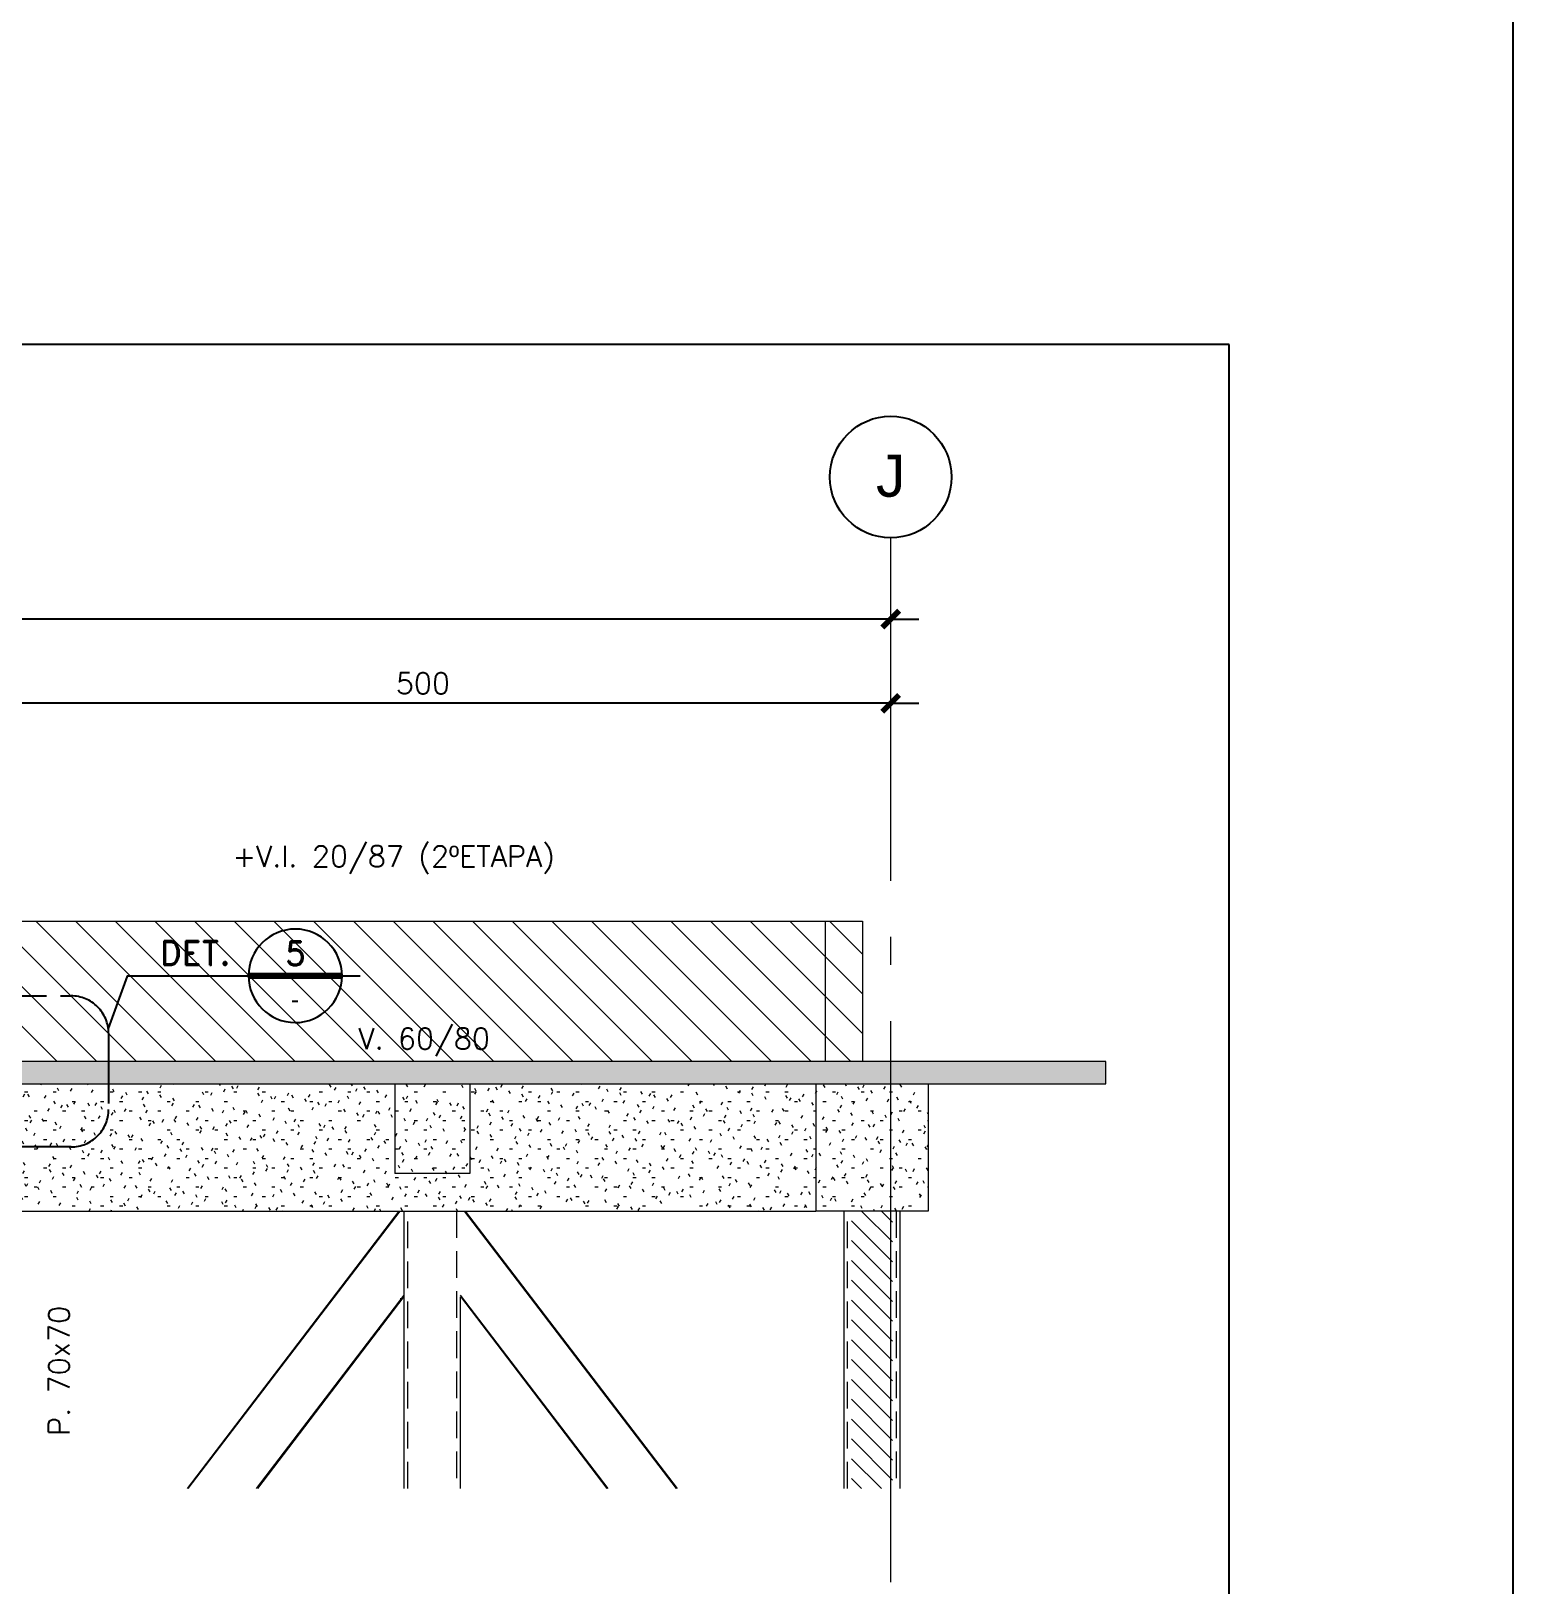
# Model space of a CAD drawing. Extents: x -16871 to 13446, y -24256 to 30894.
# Drawn here: x 4895 to 5687, y 483 to 1314 of the extents above; entities that cross this region are included whole.
import ezdxf
from ezdxf.enums import TextEntityAlignment as Align

# ---------------------------------------------------------------- set-up
doc = ezdxf.new("R2010")
doc.units = 0
doc.header["$LTSCALE"] = 30
doc.header["$MEASUREMENT"] = 0
for name, pattern in [('CENTER', [2, 1.25, -0.25, 0.25, -0.25]), ('EJES', [12.5, 10, -1, 0.5, -1]), ('RLE-PROYECCION', [0.71438, 0.47625, -0.23813])]:
    doc.linetypes.add(name, pattern=pattern)
doc.layers.get('0').update_dxf_attribs({"linetype": 'CONTINUOUS'})
doc.layers.add('RLA-ACHURADO', color=30, linetype='RLE-PROYECCION', lineweight=15, transparency=0.7)
for name, color, linetype, lineweight in [('RLA-CONTORNO', 30, 'CONTINUOUS', 15), ('RLA-EJE', 3, 'CONTINUOUS', 25), ('RLA-EJES', 1, 'EJES', 9), ('RLA-TEXTOS-1', 9, 'CONTINUOUS', 9)]:
    doc.layers.add(name, color=color, linetype=linetype, lineweight=lineweight)
for name, color, linetype in [('RLA-CORTES', 5, 'CONTINUOUS'), ('RLA-COTAS1', 2, 'CONTINUOUS'), ('RLA-FORMATO', 7, 'CONTINUOUS')]:
    doc.layers.add(name, color=color, linetype=linetype)
doc.styles.add('Arial_1', font='arial.ttf', dxfattribs={"height": 22.5})
doc.styles.add('ROMAND', font='romand', dxfattribs={"height": 31.5})
doc.styles.add('ROMANS', font='romans.shx', dxfattribs={"height": 11.25})
doc.dimstyles.new('ING-50', dxfattribs={"dimscale": 50, "dimtxt": 0.27, "dimasz": 0.3, "dimexe": 0, "dimexo": 0, "dimgap": 0.1, "dimtad": 1, "dimdec": 1, "dimzin": 12, "dimdsep": 46, "dimtxsty": 'ROMANS', "dimblk": 'TICK1', "dimblk1": 'TICK1', "dimblk2": 'TICK1', "dimcen": 0.09, "dimclrd": 2, "dimclre": 1, "dimclrt": 3, "dimadec": 0, "dimazin": 0, "dimtfac": 1, "dimtdec": 0, "dimtix": 1, "dimtmove": 2, "dimatfit": 3, "dimldrblk": 'TICK1', "dimfxl": 0, "dimfxlon": 1, "dimtolj": 1, "dimtzin": 0, "dimarcsym": 0})
pattern_1 = [(0, (923.937, -1722.0096), (20.32, 5.08), [1.676, -13.564, 1.676, -13.564, -81.28]), (0, (923.937, -1722.0096), (20.32, 5.08), [-30.48, 1.676, -28.804, 1.676, -13.564, -35.56]), (0, (923.937, -1722.0096), (20.32, 5.08), [-76.2, 1.676, -8.484, 1.676, -23.724]), (120, (931.557, -1719.4696), (-14.559409, 15.057636), [1.676, -13.564, 1.676, -13.564, -81.28]), (120, (931.557, -1719.4696), (-14.559409, 15.057636), [-30.48, 1.676, -28.804, 1.676, -13.564, -35.56]), (120, (931.557, -1719.4696), (-14.559409, 15.057636), [-76.2, 1.676, -8.484, 1.676, -23.724]), (240, (934.097, -1709.3096), (-5.760591, -20.137636), [1.676, -13.564, 1.676, -13.564, -81.28]), (240, (934.097, -1709.3096), (-5.760591, -20.137636), [-30.48, 1.676, -28.804, 1.676, -13.564, -35.56]), (240, (934.097, -1709.3096), (-5.760591, -20.137636), [-76.2, 1.676, -8.484, 1.676, -23.724])]
pattern_2 = [(315, (923.936, -1722.01), (10.6066, 10.6066), [])]

# ---------------------------------------------------------------- blocks, each defined once
blk = doc.blocks.new('Grid - RLE-EJE-192293-EJE 3-3_')
at = {"layer": 'RLA-EJE'}
blk.add_circle((-2350.01, 1495.5), 32.5, dxfattribs=at)
blk = doc.blocks.new('TICK1')
at = {"color": 2}
for points in [[(0, 0), (-1, 0)], [(0, 0), (1, 0)]]:
    blk.add_lwpolyline(points, dxfattribs=at)
at = {"color": 2, "const_width": 0.2}
blk.add_lwpolyline([(-0.3, -0.3), (0.3, 0.3)], dxfattribs=at)
blk = doc.blocks.new('*D2529')
at = {"layer": 'RLA-COTAS1', "color": 2, "lineweight": -2, "transparency": 16777216}
blk.add_line((5339.34, 999.69), (344.34, 999.69), dxfattribs=at)
at = {"layer": 'RLA-COTAS1', "color": 2, "lineweight": -2, "transparency": 16777216, "xscale": 15, "yscale": 15, "zscale": 15, "rotation": 180}
blk.add_blockref('TICK1', (329.34, 999.69), dxfattribs=at)
at = {"layer": 'RLA-COTAS1', "color": 2, "lineweight": -2, "transparency": 16777216, "xscale": 15, "yscale": 15, "zscale": 15}
blk.add_blockref('TICK1', (5354.34, 999.69), dxfattribs=at)
at = {"layer": 'RLA-COTAS1', "color": 3, "transparency": 16777216, "insert": (2841.84, 1010.32), "char_height": 11.25, "attachment_point": 5, "style": 'ROMANS'}
blk.add_mtext('\\A1;5025', dxfattribs=at)
blk = doc.blocks.new('*D2530')
at = {"layer": 'RLA-COTAS1', "color": 2, "lineweight": -2, "transparency": 16777216}
blk.add_line((5339.34, 954.69), (4869.34, 954.69), dxfattribs=at)
at = {"layer": 'RLA-COTAS1', "color": 2, "lineweight": -2, "transparency": 16777216, "xscale": 15, "yscale": 15, "zscale": 15, "rotation": 180}
blk.add_blockref('TICK1', (4854.34, 954.69), dxfattribs=at)
at = {"layer": 'RLA-COTAS1', "color": 2, "lineweight": -2, "transparency": 16777216, "xscale": 15, "yscale": 15, "zscale": 15}
blk.add_blockref('TICK1', (5354.34, 954.69), dxfattribs=at)
at = {"layer": 'RLA-COTAS1', "color": 3, "transparency": 16777216, "insert": (5104.34, 965.32), "char_height": 11.25, "attachment_point": 5, "style": 'ROMANS'}
blk.add_mtext('\\A1;500', dxfattribs=at)
blk = doc.blocks.new('SEAN')
at = {"color": 2, "const_width": 3.5}
blk.add_lwpolyline([(116.81, 0.04), (66.81, 0.04)], dxfattribs=at)
at = {"color": 1}
blk.add_arc((91.81, 0.04), 25, 0, 359.90238, dxfattribs=at)
at = {"color": 3, "style": 'ROMAND'}
blk.add_text('DET.', height=13, dxfattribs=at).set_placement((19.49, 5.67))
blk.add_attdef('1', text='', height=13, dxfattribs=at).set_placement((91.98, 12.04), align=Align.MIDDLE)
at = {"color": 3}
blk.add_attdef('-', text='', height=10, dxfattribs=at).set_placement((91.72, -12.47), align=Align.MIDDLE)

msp = doc.modelspace()

# ---------------------------------------------------------------- hatches: boundary and pattern name
at = {"layer": 'RLA-ACHURADO'}
h = msp.add_hatch(dxfattribs=at)
h.set_pattern_fill('RLE-N_E__2_ETAPA', color=256, style=0, pattern_type=2)
h.set_pattern_definition(pattern_2)
h.paths.add_polyline_path([(5181.142, 763.178), (5319.343, 763.178), (5319.343, 838.178), (4854.343, 838.178), (4854.343, 763.178), (5093.569, 763.178)], flags=0)
h = msp.add_hatch(dxfattribs=at)
h.set_pattern_fill('RLE-N_E__2_ETAPA', color=256, style=0, pattern_type=2)
h.set_pattern_definition(pattern_2)
h.paths.add_polyline_path([(5339.343, 763.178), (5339.343, 838.178), (5319.343, 838.178), (5319.343, 763.178)], flags=0)
h = msp.add_hatch(dxfattribs=at)
h.set_pattern_fill('SAND - DENSE', color=256, style=0, pattern_type=2)
h.set_pattern_definition([(0, (923.936, -1722.0096), (20.32, 5.08), [1.676, -13.564, 1.676, -13.564, -81.28]), (0, (923.936, -1722.0096), (20.32, 5.08), [-30.48, 1.676, -28.804, 1.676, -13.564, -35.56]), (0, (923.936, -1722.0096), (20.32, 5.08), [-76.2, 1.676, -8.484, 1.676, -23.724]), (120, (931.556, -1719.4696), (-14.559409, 15.057636), [1.676, -13.564, 1.676, -13.564, -81.28]), (120, (931.556, -1719.4696), (-14.559409, 15.057636), [-30.48, 1.676, -28.804, 1.676, -13.564, -35.56]), (120, (931.556, -1719.4696), (-14.559409, 15.057636), [-76.2, 1.676, -8.484, 1.676, -23.724]), (240, (934.096, -1709.3096), (-5.760591, -20.137636), [1.676, -13.564, 1.676, -13.564, -81.28]), (240, (934.096, -1709.3096), (-5.760591, -20.137636), [-30.48, 1.676, -28.804, 1.676, -13.564, -35.56]), (240, (934.096, -1709.3096), (-5.760591, -20.137636), [-76.2, 1.676, -8.484, 1.676, -23.724])])
h.paths.add_polyline_path([(5469.34, 751.178), (5469.34, 763.178), (4819.343, 763.178), (4819.343, 751.178), (5356.287, 751.178)], flags=0)
h = msp.add_hatch(dxfattribs=at)
h.set_pattern_fill('SAND - DENSE', color=256, style=0, pattern_type=2)
h.set_pattern_definition(pattern_1)
h.paths.add_polyline_path([(5314.34, 683.178), (5314.34, 751.178), (4889.343, 751.178), (4889.343, 683.178), (5181.142, 683.178)], flags=0)
h = msp.add_hatch(dxfattribs=at)
h.set_pattern_fill('SAND - DENSE', color=256, style=0, pattern_type=2)
h.set_pattern_definition(pattern_1)
h.paths.add_polyline_path([(5374.34, 683.178), (5374.34, 751.178), (5314.34, 751.178), (5314.34, 683.178), (5356.287, 683.178)], flags=0)
h = msp.add_hatch(dxfattribs=at)
h.set_pattern_fill('RLE-ELEMENTOS METALICOS', color=256, style=0, pattern_type=2)
h.set_pattern_definition([(135, (923.936, -1722.0096), (-5.303301, -5.303301), [])])
h.paths.add_polyline_path([(5333.34, 534.757), (5355.34, 534.757), (5355.34, 683.178), (5333.34, 683.178)])

# ---------------------------------------------------------------- linework, layer by layer
at = {"color": 1}
msp.add_lwpolyline([(5070.787, 808.799), (4946.277, 808.799), (4936.136, 780.779)], dxfattribs=at)
at = {"color": 1, "linetype": 'CENTER'}
msp.add_lwpolyline([(1265.594, 798.226), (4916.3, 798.226, -0.4142136), (4936.3, 778.226), (4936.3, 737.469, -0.4142136), (4916.3, 717.469), (1265.594, 717.469, -0.4142136), (1245.594, 737.469), (1245.594, 778.226, -0.4142136)], format="xyb", close=True, dxfattribs=at)
at = {"layer": 'RLA-ACHURADO'}
for p, q in [((5096.343, 534.757), (5096.343, 683.178)), ((5122.343, 683.178), (5122.343, 534.757)), ((5331.34, 534.757), (5331.34, 683.178)), ((5357.34, 683.178), (5357.34, 534.757))]:
    msp.add_line(p, q, dxfattribs=at)
at = {"layer": 'RLA-CONTORNO'}
for p, q in [((4854.343, 838.178), (5319.343, 838.178)), ((5319.343, 838.178), (5339.343, 838.178)), ((5319.343, 838.178), (5319.343, 763.178)), ((5339.343, 838.178), (5339.343, 763.178)), ((5469.34, 763.178), (4819.343, 763.178)), ((5469.34, 751.178), (5469.34, 763.178)), ((4819.343, 751.178), (5469.34, 751.178)), ((5089.343, 751.178), (5089.343, 703.178)), ((5129.343, 751.178), (5129.343, 703.178)), ((5314.34, 751.178), (5314.34, 683.178)), ((5374.34, 751.178), (5374.34, 683.178)), ((5129.343, 703.178), (5089.343, 703.178)), ((4889.343, 683.178), (5314.34, 683.178)), ((5091.535, 683.178), (4978.287, 534.757)), ((4978.916, 534.757), (5092.164, 683.178)), ((5094.343, 534.757), (5094.343, 683.178)), ((5239.771, 534.757), (5126.523, 683.178)), ((5240.4, 534.757), (5127.152, 683.178)), ((5374.34, 683.178), (5314.34, 683.178)), ((5329.34, 683.178), (5329.34, 534.757)), ((5359.34, 534.757), (5359.34, 683.178)), ((5015.393, 534.757), (5094.343, 638.228)), ((5016.022, 534.757), (5094.343, 637.403)), ((5092.184, 636.178), (5092.148, 636.174)), ((5092.219, 636.182), (5092.184, 636.178)), ((5092.255, 636.186), (5092.219, 636.182)), ((5092.29, 636.19), (5092.255, 636.186)), ((5092.325, 636.193), (5092.29, 636.19)), ((5092.361, 636.197), (5092.325, 636.193)), ((5092.396, 636.201), (5092.361, 636.197)), ((5092.431, 636.205), (5092.396, 636.201)), ((5092.466, 636.209), (5092.431, 636.205)), ((5092.501, 636.214), (5092.466, 636.209)), ((5092.536, 636.218), (5092.501, 636.214)), ((5092.571, 636.222), (5092.536, 636.218)), ((5092.605, 636.227), (5092.571, 636.222)), ((5092.64, 636.231), (5092.605, 636.227)), ((5092.674, 636.236), (5092.64, 636.231)), ((5092.708, 636.241), (5092.674, 636.236)), ((5092.742, 636.246), (5092.708, 636.241)), ((5092.776, 636.251), (5092.742, 636.246)), ((5092.809, 636.257), (5092.776, 636.251)), ((5092.842, 636.262), (5092.809, 636.257)), ((5092.875, 636.268), (5092.842, 636.262)), ((5092.908, 636.274), (5092.875, 636.268)), ((5092.941, 636.28), (5092.908, 636.274)), ((5092.973, 636.286), (5092.941, 636.28)), ((5093.005, 636.293), (5092.973, 636.286)), ((5093.036, 636.299), (5093.005, 636.293)), ((5093.068, 636.306), (5093.036, 636.299)), ((5093.099, 636.314), (5093.068, 636.306)), ((5093.129, 636.321), (5093.099, 636.314)), ((5093.16, 636.329), (5093.129, 636.321)), ((5093.19, 636.337), (5093.16, 636.329)), ((5093.219, 636.345), (5093.19, 636.337)), ((5093.249, 636.353), (5093.219, 636.345)), ((5093.278, 636.362), (5093.249, 636.353)), ((5093.306, 636.371), (5093.278, 636.362)), ((5093.334, 636.381), (5093.306, 636.371)), ((5093.362, 636.39), (5093.334, 636.381)), ((5093.389, 636.4), (5093.362, 636.39)), ((5093.416, 636.411), (5093.389, 636.4)), ((5093.443, 636.421), (5093.416, 636.411)), ((5093.469, 636.432), (5093.443, 636.421)), ((5093.495, 636.443), (5093.469, 636.432)), ((5093.52, 636.455), (5093.495, 636.443)), ((5093.545, 636.467), (5093.52, 636.455)), ((5093.569, 636.479), (5093.545, 636.467)), ((5093.593, 636.492), (5093.569, 636.479)), ((5093.617, 636.505), (5093.593, 636.492)), ((5093.64, 636.518), (5093.617, 636.505)), ((5093.662, 636.532), (5093.64, 636.518)), ((5093.685, 636.546), (5093.662, 636.532)), ((5093.706, 636.56), (5093.685, 636.546)), ((5093.727, 636.575), (5093.706, 636.56)), ((5093.748, 636.59), (5093.727, 636.575)), ((5093.768, 636.605), (5093.748, 636.59)), ((5093.788, 636.621), (5093.768, 636.605)), ((5093.807, 636.638), (5093.788, 636.621)), ((5093.826, 636.654), (5093.807, 636.638)), ((5093.844, 636.671), (5093.826, 636.654)), ((5093.861, 636.689), (5093.844, 636.671)), ((5093.879, 636.706), (5093.861, 636.689)), ((5093.895, 636.725), (5093.879, 636.706)), ((5093.911, 636.743), (5093.895, 636.725)), ((5093.927, 636.762), (5093.911, 636.743)), ((5203.294, 534.757), (5124.343, 638.228)), ((5124.343, 637.403), (5202.665, 534.757)), ((5124.344, 534.757), (5124.344, 637.395)), ((5079.668, 619.354), (5079.634, 619.349)), ((5079.703, 619.358), (5079.668, 619.354)), ((5079.738, 619.362), (5079.703, 619.358)), ((5079.772, 619.367), (5079.738, 619.362)), ((5079.806, 619.372), (5079.772, 619.367)), ((5079.84, 619.377), (5079.806, 619.372)), ((5079.874, 619.382), (5079.84, 619.377)), ((5079.908, 619.387), (5079.874, 619.382)), ((5079.941, 619.392), (5079.908, 619.387)), ((5079.975, 619.398), (5079.941, 619.392)), ((5080.008, 619.404), (5079.975, 619.398)), ((5080.04, 619.409), (5080.008, 619.404)), ((5080.073, 619.416), (5080.04, 619.409)), ((5080.105, 619.422), (5080.073, 619.416)), ((5080.137, 619.428), (5080.105, 619.422)), ((5080.169, 619.435), (5080.137, 619.428)), ((5080.2, 619.442), (5080.169, 619.435)), ((5080.231, 619.449), (5080.2, 619.442)), ((5080.262, 619.457), (5080.231, 619.449)), ((5080.292, 619.464), (5080.262, 619.457)), ((5080.322, 619.472), (5080.292, 619.464)), ((5080.352, 619.481), (5080.322, 619.472)), ((5080.381, 619.489), (5080.352, 619.481)), ((5080.41, 619.498), (5080.381, 619.489)), ((5080.438, 619.507), (5080.41, 619.498)), ((5080.467, 619.516), (5080.438, 619.507)), ((5080.494, 619.526), (5080.467, 619.516)), ((5080.522, 619.536), (5080.494, 619.526)), ((5080.549, 619.546), (5080.522, 619.536)), ((5080.575, 619.557), (5080.549, 619.546)), ((5080.601, 619.568), (5080.575, 619.557)), ((5080.627, 619.579), (5080.601, 619.568)), ((5080.652, 619.591), (5080.627, 619.579)), ((5080.677, 619.603), (5080.652, 619.591)), ((5080.702, 619.615), (5080.677, 619.603)), ((5080.726, 619.627), (5080.702, 619.615)), ((5080.749, 619.64), (5080.726, 619.627)), ((5080.772, 619.654), (5080.749, 619.64)), ((5080.795, 619.667), (5080.772, 619.654)), ((5080.817, 619.681), (5080.795, 619.667)), ((5080.838, 619.696), (5080.817, 619.681)), ((5080.859, 619.711), (5080.838, 619.696)), ((5080.88, 619.726), (5080.859, 619.711)), ((5080.9, 619.741), (5080.88, 619.726)), ((5080.92, 619.757), (5080.9, 619.741)), ((5080.939, 619.773), (5080.92, 619.757)), ((5080.958, 619.79), (5080.939, 619.773)), ((5080.976, 619.807), (5080.958, 619.79)), ((5080.994, 619.824), (5080.976, 619.807)), ((5081.011, 619.842), (5080.994, 619.824)), ((5081.027, 619.86), (5081.011, 619.842)), ((5081.044, 619.879), (5081.027, 619.86)), ((5081.059, 619.898), (5081.044, 619.879))]:
    msp.add_line(p, q, dxfattribs=at)
at = {"layer": 'RLA-CORTES', "color": 2}
msp.add_lwpolyline([(5535.167, 1146.62), (2.041, 1146.62), (2.041, 380.523), (5535.167, 380.523)], close=True, dxfattribs=at)
at = {"layer": 'RLA-EJES'}
msp.add_line((5354.343, 484.757), (5354.343, 1043.178), dxfattribs=at)
at = {"layer": 'RLA-FORMATO', "color": 6, "linetype": 'Continuous'}
msp.add_line((5686.9, 4118.098), (5686.9, 68.098), dxfattribs=at)

# ---------------------------------------------------------------- block references
msp.add_blockref('SEAN', (4944.263, 808.921)).add_auto_attribs({'1': '5', '-': '-'})
at = {"layer": 'RLA-EJE'}
msp.add_blockref('Grid - RLE-EJE-192293-EJE 3-3_', (7704.357, -419.822), dxfattribs=at)

# ---------------------------------------------------------------- texts
at = {"layer": 'RLA-EJE', "color": 5, "insert": (5354.337, 1087.631), "char_height": 22.5, "width": 18.7315, "attachment_point": 2, "line_spacing_factor": 0.941778, "style": 'Arial_1'}
msp.add_mtext('J', dxfattribs=at)
at = {"layer": 'RLA-TEXTOS-1', "char_height": 11.25, "attachment_point": 5, "line_spacing_factor": 0.941778, "style": 'ROMANS'}
for s, insert, width in [('+V.I. 20/87 (2ºETAPA)', (5088.664, 870.928), 208.8964), ('V. 60/80', (5104.954, 773.524), 77.89617)]:
    msp.add_mtext(s, dxfattribs=dict(at, insert=insert, width=width))
at = {"layer": 'RLA-TEXTOS-1', "insert": (4909.819, 597.748), "char_height": 11.25, "width": 129.81884, "attachment_point": 5, "rotation": 90, "line_spacing_factor": 0.983083, "style": 'ROMANS'}
msp.add_mtext('P. 70x70', dxfattribs=at)

# ---------------------------------------------------------------- dimensions: what is measured, and where the dimension line sits
at = {"layer": 'RLA-COTAS1'}
for base, p1, p2, picture, middle in [((329.343, 999.693), (5354.343, 994.693), (329.343, 994.693), '*D2529', (2841.843, 1010.318)), ((4854.343, 954.693), (5354.343, 949.693), (4854.343, 949.693), '*D2530', (5104.343, 965.318))]:
    dim = msp.add_linear_dim(base=base, p1=p1, p2=p2, dimstyle='ING-50', override={"dimexe": 0, "dimexo": 0, "dimdec": 1, "dimfxl": 0, "dimfxlon": 1}, dxfattribs=at)
    dim.commit()
    dim.dimension.update_dxf_attribs({"geometry": picture, "text_midpoint": middle})

doc.saveas('drawing.dxf')
